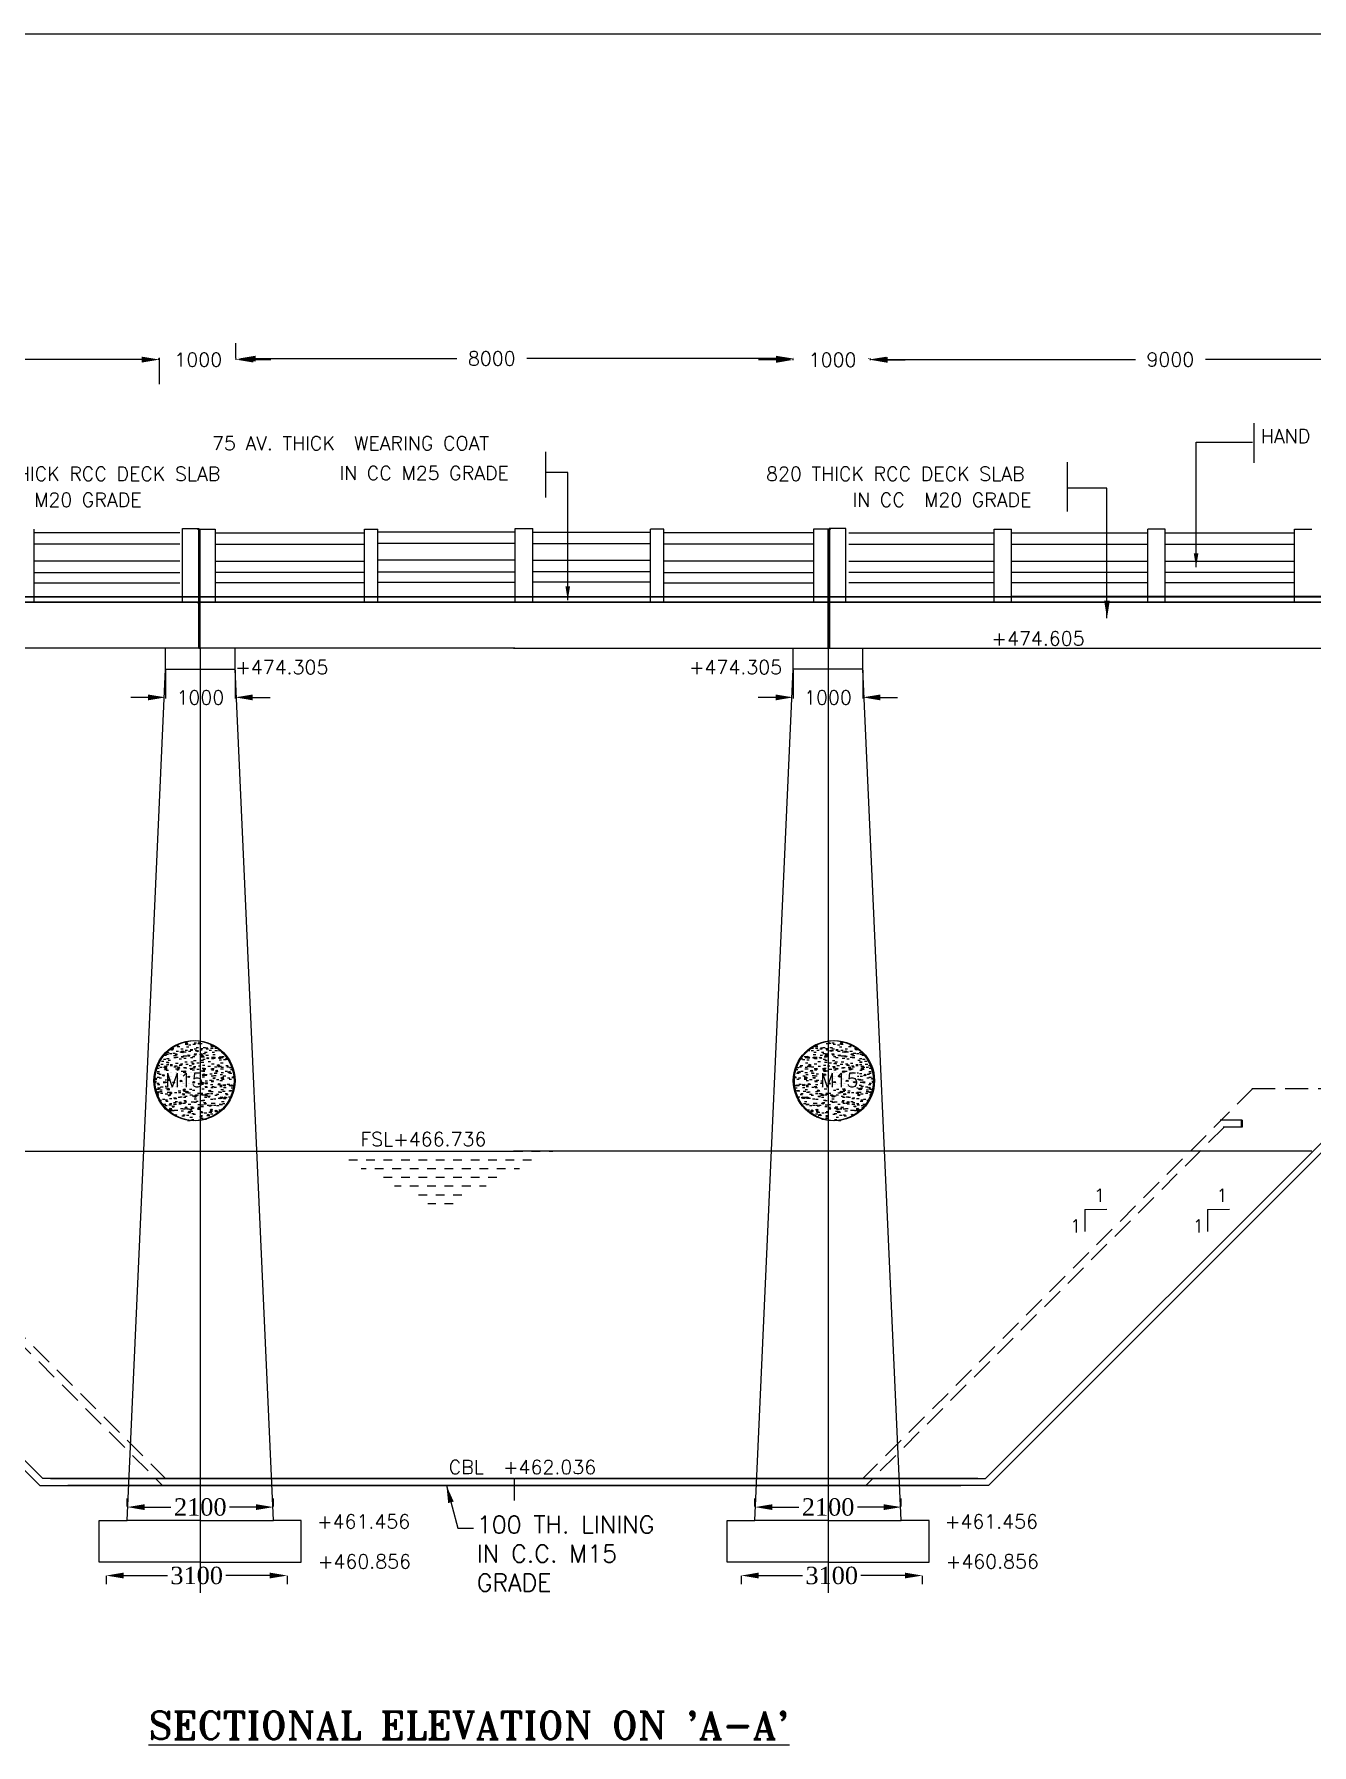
# Model space of a CAD drawing. Header units: millimetres. Extents: x 396 to 1487, y 1636 to 2989.
# Drawn here: x 753.3 to 936.8, y 1985.8 to 2231.4 of the extents above; entities that cross this region are included whole.
import ezdxf
from ezdxf.enums import TextEntityAlignment as Align

# ---------------------------------------------------------------- set-up
doc = ezdxf.new("R2010")
doc.units = ezdxf.units.MM
doc.linetypes.add('HIDDEN', pattern=[9.525, 6.35, -3.175])
doc.styles.add('ROMANS', font='romans')
doc.styles.add('ROMANT', font='romant')
doc.styles.get("Standard").update_dxf_attribs({"font": 'times.ttf'})
doc.styles.add('TIMES NEW ROMAN', font='times.ttf')
doc.dimstyles.new('ISO-25', dxfattribs={"dimtxt": 2.5, "dimasz": 2.5, "dimexe": 1.25, "dimexo": 2, "dimtad": 0, "dimtih": 1, "dimtoh": 1, "dimlfac": 100, "dimtxsty": 'TIMES NEW ROMAN', "dimcen": 2.5, "dimadec": 0, "dimazin": 0, "dimtfac": 1, "dimtmove": 0, "dimatfit": 3, "dimfxl": 1, "dimarcsym": 0})
doc.dimstyles.get("Standard").update_dxf_attribs({"dimtxt": 2, "dimasz": 2.5, "dimexe": 0.18, "dimexo": 0.18, "dimgap": 1.5, "dimtad": 0, "dimtih": 1, "dimtoh": 1, "dimdec": 0, "dimlfac": 100, "dimzin": 0, "dimdsep": 46, "dimtxsty": 'ROMANS', "dimcen": 0.09, "dimadec": 0, "dimazin": 0, "dimtfac": 1, "dimtdec": 0, "dimtofl": 0, "dimtmove": 1, "dimatfit": 1, "dimfxl": 1, "dimtolj": 1, "dimtzin": 0, "dimarcsym": 0})
doc.dimstyles.new('STANDARD$0', dxfattribs={"dimscale": 88.888889, "dimtxt": 0.02, "dimasz": 0.02, "dimexe": 0.1, "dimexo": 0.1, "dimgap": 0.09, "dimtad": 2, "dimtih": 1, "dimtoh": 1, "dimdec": 0, "dimzin": 1, "dimdsep": 46, "dimtxsty": 'Standard', "dimcen": 0.09, "dimadec": 0, "dimazin": 0, "dimtfac": 1, "dimtdec": 4, "dimtofl": 0, "dimtmove": 0, "dimatfit": 3, "dimfxl": 1, "dimtolj": 1, "dimtzin": 1, "dimarcsym": 0})

# ---------------------------------------------------------------- blocks, each defined once
blk = doc.blocks.new('*D22')
at = {"color": 0, "lineweight": -2, "transparency": 16777216}
for p, q in [((772.19, 2140.07), (772.19, 2136)), ((782.19, 2140.07), (782.19, 2136)), ((769.69, 2136.18), (767.19, 2136.18)), ((784.69, 2136.18), (787.19, 2136.18))]:
    blk.add_line(p, q, dxfattribs=at)
at = {"color": 0, "transparency": 16777216}
for points in [[(769.69, 2136.59), (769.69, 2135.76), (772.19, 2136.18)], [(784.69, 2136.59), (784.69, 2135.76), (782.19, 2136.18)]]:
    blk.add_solid(points, dxfattribs=at)
at = {"layer": 'Defpoints', "color": 0, "transparency": 16777216}
for p in [(772.19, 2140.25), (782.19, 2140.25), (782.19, 2136.18)]:
    blk.add_point(p, dxfattribs=at)
at = {"color": 0, "transparency": 16777216, "insert": (777.19, 2136.18), "char_height": 2, "attachment_point": 5, "style": 'ROMANS'}
blk.add_mtext('\\A1;1000', dxfattribs=at)
blk = doc.blocks.new('*D23')
at = {"color": 0, "lineweight": -2, "transparency": 16777216}
for p, q in [((768.75, 2184.67), (766.25, 2184.67)), ((771.25, 2184.64), (771.25, 2184.85)), ((782.31, 2184.64), (782.31, 2184.85)), ((784.81, 2184.67), (787.31, 2184.67))]:
    blk.add_line(p, q, dxfattribs=at)
at = {"color": 0, "transparency": 16777216}
for points in [[(768.75, 2185.09), (768.75, 2184.26), (771.25, 2184.67)], [(784.81, 2185.09), (784.81, 2184.26), (782.31, 2184.67)]]:
    blk.add_solid(points, dxfattribs=at)
at = {"layer": 'Defpoints', "color": 0, "transparency": 16777216}
for p in [(771.25, 2184.46), (782.31, 2184.67), (782.31, 2184.46)]:
    blk.add_point(p, dxfattribs=at)
at = {"color": 0, "transparency": 16777216, "insert": (776.89, 2184.67), "char_height": 2, "attachment_point": 5, "style": 'ROMANS'}
blk.add_mtext('\\A1;1000', dxfattribs=at)
blk = doc.blocks.new('*D25')
at = {"color": 0, "lineweight": -2, "transparency": 16777216}
for p, q in [((763.66, 2010.03), (763.66, 2008.84)), ((766.16, 2010.09), (772.48, 2010.09)), ((787.16, 2010.09), (780.83, 2010.09)), ((789.66, 2010.03), (789.66, 2008.84))]:
    blk.add_line(p, q, dxfattribs=at)
at = {"color": 0, "transparency": 16777216}
for points in [[(766.16, 2010.51), (766.16, 2009.68), (763.66, 2010.09)], [(787.16, 2010.51), (787.16, 2009.68), (789.66, 2010.09)]]:
    blk.add_solid(points, dxfattribs=at)
at = {"layer": 'Defpoints', "color": 0, "transparency": 16777216}
for p in [(763.66, 2012.03), (789.66, 2012.03), (789.66, 2010.09)]:
    blk.add_point(p, dxfattribs=at)
at = {"color": 0, "transparency": 16777216, "insert": (776.66, 2010.09), "char_height": 2.5, "attachment_point": 5, "style": 'TIMES NEW ROMAN'}
blk.add_mtext('3100', dxfattribs=at)
blk = doc.blocks.new('*D24')
at = {"color": 0, "lineweight": -2, "transparency": 16777216}
for p, q in [((766.68, 2020.01), (766.68, 2021.17)), ((769.18, 2019.92), (772.97, 2019.92)), ((785.18, 2019.92), (781.39, 2019.92)), ((787.68, 2020.01), (787.68, 2021.17))]:
    blk.add_line(p, q, dxfattribs=at)
at = {"color": 0, "transparency": 16777216}
for points in [[(769.18, 2020.33), (769.18, 2019.5), (766.68, 2019.92)], [(785.18, 2020.33), (785.18, 2019.5), (787.68, 2019.92)]]:
    blk.add_solid(points, dxfattribs=at)
at = {"layer": 'Defpoints', "color": 0, "transparency": 16777216}
for p in [(766.68, 2019.92), (766.68, 2018.01), (787.68, 2018.01)]:
    blk.add_point(p, dxfattribs=at)
at = {"color": 0, "transparency": 16777216, "insert": (777.18, 2019.92), "char_height": 2.5, "attachment_point": 5, "style": 'TIMES NEW ROMAN'}
blk.add_mtext('2100', dxfattribs=at)
blk = doc.blocks.new('*D26')
at = {"color": 0, "lineweight": -2, "transparency": 16777216}
for p, q in [((678.66, 2184.53), (678.66, 2184.5)), ((681.16, 2184.68), (723.01, 2184.68)), ((768.83, 2184.68), (733.06, 2184.68)), ((771.33, 2184.82), (771.33, 2184.86))]:
    blk.add_line(p, q, dxfattribs=at)
at = {"color": 0, "transparency": 16777216}
for points in [[(681.16, 2185.09), (681.16, 2184.26), (678.66, 2184.68)], [(768.83, 2185.09), (768.83, 2184.26), (771.33, 2184.68)]]:
    blk.add_solid(points, dxfattribs=at)
at = {"layer": 'Defpoints', "color": 0, "transparency": 16777216}
for p in [(678.66, 2184.71), (678.66, 2184.68), (771.33, 2184.64)]:
    blk.add_point(p, dxfattribs=at)
at = {"color": 0, "transparency": 16777216, "insert": (728.03, 2184.68), "char_height": 2, "attachment_point": 5, "style": 'ROMANS'}
blk.add_mtext('\\A1;9000', dxfattribs=at)
blk = doc.blocks.new('*D108')
at = {"color": 0, "lineweight": -2, "transparency": 16777216}
for p, q in [((782.62, 2184.96), (782.62, 2185)), ((785.12, 2184.82), (814.01, 2184.82)), ((859.83, 2184.82), (824.06, 2184.82)), ((862.33, 2184.96), (862.33, 2185))]:
    blk.add_line(p, q, dxfattribs=at)
at = {"color": 0, "transparency": 16777216}
for points in [[(785.12, 2185.23), (785.12, 2184.4), (782.62, 2184.82)], [(859.83, 2185.23), (859.83, 2184.4), (862.33, 2184.82)]]:
    blk.add_solid(points, dxfattribs=at)
at = {"layer": 'Defpoints', "color": 0, "transparency": 16777216}
for p in [(782.62, 2184.82), (782.62, 2184.78), (862.33, 2184.78)]:
    blk.add_point(p, dxfattribs=at)
at = {"color": 0, "transparency": 16777216, "insert": (819.04, 2184.82), "char_height": 2, "attachment_point": 5, "style": 'ROMANS'}
blk.add_mtext('\\A1;8000', dxfattribs=at)
blk = doc.blocks.new('*D109')
at = {"color": 0, "lineweight": -2, "transparency": 16777216}
for p, q in [((862.31, 2140.07), (862.31, 2136)), ((872.31, 2140.07), (872.31, 2136)), ((859.81, 2136.18), (857.31, 2136.18)), ((874.81, 2136.18), (877.31, 2136.18))]:
    blk.add_line(p, q, dxfattribs=at)
at = {"color": 0, "transparency": 16777216}
for points in [[(859.81, 2136.59), (859.81, 2135.76), (862.31, 2136.18)], [(874.81, 2136.59), (874.81, 2135.76), (872.31, 2136.18)]]:
    blk.add_solid(points, dxfattribs=at)
at = {"layer": 'Defpoints', "color": 0, "transparency": 16777216}
for p in [(862.31, 2140.25), (872.31, 2140.25), (862.31, 2136.18)]:
    blk.add_point(p, dxfattribs=at)
at = {"color": 0, "transparency": 16777216, "insert": (867.31, 2136.18), "char_height": 2, "attachment_point": 5, "style": 'ROMANS'}
blk.add_mtext('\\A1;1000', dxfattribs=at)
blk = doc.blocks.new('*D110')
at = {"color": 0, "lineweight": -2, "transparency": 16777216}
for p, q in [((854.85, 2010.03), (854.85, 2008.84)), ((857.35, 2010.09), (863.67, 2010.09)), ((878.35, 2010.09), (872.03, 2010.09)), ((880.85, 2010.03), (880.85, 2008.84))]:
    blk.add_line(p, q, dxfattribs=at)
at = {"color": 0, "transparency": 16777216}
for points in [[(857.35, 2010.51), (857.35, 2009.68), (854.85, 2010.09)], [(878.35, 2010.51), (878.35, 2009.68), (880.85, 2010.09)]]:
    blk.add_solid(points, dxfattribs=at)
at = {"layer": 'Defpoints', "color": 0, "transparency": 16777216}
for p in [(854.85, 2012.03), (880.85, 2012.03), (854.85, 2010.09)]:
    blk.add_point(p, dxfattribs=at)
at = {"color": 0, "transparency": 16777216, "insert": (867.85, 2010.09), "char_height": 2.5, "attachment_point": 5, "style": 'TIMES NEW ROMAN'}
blk.add_mtext('3100', dxfattribs=at)
blk = doc.blocks.new('*D111')
at = {"color": 0, "lineweight": -2, "transparency": 16777216}
for p, q in [((856.83, 2020.01), (856.83, 2021.17)), ((859.33, 2019.92), (863.12, 2019.92)), ((875.33, 2019.92), (871.54, 2019.92)), ((877.83, 2020.01), (877.83, 2021.17))]:
    blk.add_line(p, q, dxfattribs=at)
at = {"color": 0, "transparency": 16777216}
for points in [[(859.33, 2020.33), (859.33, 2019.5), (856.83, 2019.92)], [(875.33, 2020.33), (875.33, 2019.5), (877.83, 2019.92)]]:
    blk.add_solid(points, dxfattribs=at)
at = {"layer": 'Defpoints', "color": 0, "transparency": 16777216}
for p in [(877.83, 2019.92), (856.83, 2018.01), (877.83, 2018.01)]:
    blk.add_point(p, dxfattribs=at)
at = {"color": 0, "transparency": 16777216, "insert": (867.33, 2019.92), "char_height": 2.5, "attachment_point": 5, "style": 'TIMES NEW ROMAN'}
blk.add_mtext('2100', dxfattribs=at)
blk = doc.blocks.new('*D112')
at = {"color": 0, "lineweight": -2, "transparency": 16777216}
for p, q in [((873.18, 2184.82), (873.18, 2184.86)), ((875.68, 2184.68), (911.45, 2184.68)), ((963.35, 2184.68), (921.5, 2184.68)), ((965.85, 2184.53), (965.85, 2184.5))]:
    blk.add_line(p, q, dxfattribs=at)
at = {"color": 0, "transparency": 16777216}
for points in [[(875.68, 2185.09), (875.68, 2184.26), (873.18, 2184.68)], [(963.35, 2185.09), (963.35, 2184.26), (965.85, 2184.68)]]:
    blk.add_solid(points, dxfattribs=at)
at = {"layer": 'Defpoints', "color": 0, "transparency": 16777216}
for p in [(873.18, 2184.64), (965.85, 2184.71), (965.85, 2184.68)]:
    blk.add_point(p, dxfattribs=at)
at = {"color": 0, "transparency": 16777216, "insert": (916.47, 2184.68), "char_height": 2, "attachment_point": 5, "style": 'ROMANS'}
blk.add_mtext('\\A1;9000', dxfattribs=at)
blk = doc.blocks.new('*D122')
at = {"color": 0, "lineweight": -2, "transparency": 16777216}
for p, q in [((859.83, 2184.64), (857.33, 2184.64)), ((862.33, 2184.6), (862.33, 2184.82)), ((873.4, 2184.6), (873.4, 2184.82)), ((875.9, 2184.64), (878.4, 2184.64))]:
    blk.add_line(p, q, dxfattribs=at)
at = {"color": 0, "transparency": 16777216}
for points in [[(859.83, 2185.05), (859.83, 2184.22), (862.33, 2184.64)], [(875.9, 2185.05), (875.9, 2184.22), (873.4, 2184.64)]]:
    blk.add_solid(points, dxfattribs=at)
at = {"layer": 'Defpoints', "color": 0, "transparency": 16777216}
for p in [(862.33, 2184.42), (873.4, 2184.64), (873.4, 2184.42)]:
    blk.add_point(p, dxfattribs=at)
at = {"color": 0, "transparency": 16777216, "insert": (867.97, 2184.64), "char_height": 2, "attachment_point": 5, "style": 'ROMANS'}
blk.add_mtext('\\A1;1000', dxfattribs=at)

msp = doc.modelspace()

# ---------------------------------------------------------------- hatches: boundary and pattern name
h = msp.add_hatch()
h.set_pattern_fill('AR-CONC', color=256, scale=0.01, style=0)
h.set_pattern_definition([(50, (59.957, 171.71), (1.8218467, -0.1593909), [0.1905, -2.0955]), (355, (59.957, 171.71), (-0.3524283, 1.9105664), [0.1524, -1.6764]), (100.451, (60.1088, 171.6967), (1.469425, 1.7511669), [0.1619, -1.7809]), (46.1842, (59.957, 172.218), (2.7107904, -0.4204233), [0.28575, -3.14325]), (96.6356, (60.183, 172.183), (2.3740423, 2.4742556), [0.24285, -2.67135]), (351.184, (59.957, 172.218), (2.374046, 2.474251), [0.2286, -2.5146]), (21, (60.211, 172.091), (1.5161488, -1.0226552), [0.1905, -2.0955]), (326, (60.211, 172.091), (0.6180203, 1.8418797), [0.1524, -1.6764]), (71.4514, (60.3374, 172.0057), (2.1341649, 0.8192286), [0.1619, -1.7809]), (37.5, (59.957, 171.70996), (0.03088603, 0.84555039), [0, -1.65608, 0, -1.7018, 0, -1.68275]), (7.5, (59.957, 171.71), (0.66819663, 1.00180575), [0, -0.97028, 0, -1.61798, 0, -0.64135]), (327.5, (59.3906, 171.70996), (1.35590595, -0.05728744), [0, -0.635, 0, -1.9812, 0, -2.6289]), (317.5, (59.1366, 171.71), (1.4812918, 0.2542649), [0, -0.8255, 0, -1.31572, 0, -1.8669])])
h.paths.add_polyline_path([(782.02064, 2081.14273, 1), (770.51682, 2081.14273, 1)])
h.paths.add_polyline_path([(772.01001, 2079.72208), (778.43858, 2079.72208), (778.43858, 2082.72208), (772.01001, 2082.72208)], flags=24)
h = msp.add_hatch()
h.set_pattern_fill('AR-CONC', color=256, scale=0.01, style=0)
h.set_pattern_definition([(50, (60.1124, 171.71), (1.8218467, -0.1593909), [0.1905, -2.0955]), (355, (60.1124, 171.71), (-0.3524283, 1.9105664), [0.1524, -1.6764]), (100.451, (60.2642, 171.6967), (1.469425, 1.7511669), [0.1619, -1.7809]), (46.1842, (60.1124, 172.218), (2.7107904, -0.4204233), [0.28575, -3.14325]), (96.6356, (60.3383, 172.183), (2.3740423, 2.4742556), [0.24285, -2.67135]), (351.184, (60.1124, 172.218), (2.374046, 2.474251), [0.2286, -2.5146]), (21, (60.3664, 172.091), (1.5161488, -1.0226552), [0.1905, -2.0955]), (326, (60.3664, 172.091), (0.6180203, 1.8418797), [0.1524, -1.6764]), (71.4514, (60.4927, 172.0057), (2.1341649, 0.8192286), [0.1619, -1.7809]), (37.5, (60.11235, 171.70996), (0.03088603, 0.84555039), [0, -1.65608, 0, -1.7018, 0, -1.68275]), (7.5, (60.11235, 171.71), (0.66819663, 1.00180575), [0, -0.97028, 0, -1.61798, 0, -0.64135]), (327.5, (59.54593, 171.70996), (1.35590595, -0.05728744), [0, -0.635, 0, -1.9812, 0, -2.6289]), (317.5, (59.2919, 171.71), (1.4812918, 0.2542649), [0, -0.8255, 0, -1.31572, 0, -1.8669])])
h.paths.add_polyline_path([(782.17598, 2081.14273, 1), (770.67216, 2081.14273, 1)])
h = msp.add_hatch()
h.set_pattern_fill('AR-CONC', color=256, scale=0.01, style=0)
h.set_pattern_definition([(130, (1584.395, 171.71), (-1.8218467, -0.1593909), [0.1905, -2.0955]), (185, (1584.395, 171.71), (0.3524283, 1.9105664), [0.1524, -1.6764]), (79.549, (1584.2432, 171.6967), (-1.469425, 1.7511669), [0.1619, -1.7809]), (133.8158, (1584.395, 172.218), (-2.7107904, -0.4204233), [0.28575, -3.14325]), (83.3644, (1584.1692, 172.183), (-2.3740423, 2.4742556), [0.24285, -2.67135]), (188.816, (1584.395, 172.218), (-2.374046, 2.474251), [0.2286, -2.5146]), (159, (1584.141, 172.091), (-1.5161488, -1.0226552), [0.1905, -2.0955]), (214, (1584.141, 172.091), (-0.6180203, 1.8418797), [0.1524, -1.6764]), (108.5486, (1584.0147, 172.0057), (-2.1341649, 0.8192286), [0.1619, -1.7809]), (142.5, (1584.3951, 171.70996), (-0.03088603, 0.84555039), [0, -1.65608, 0, -1.7018, 0, -1.68275]), (172.5, (1584.3951, 171.71), (-0.66819663, 1.00180575), [0, -0.97028, 0, -1.61798, 0, -0.64135]), (212.5, (1584.9615, 171.70996), (-1.35590595, -0.05728744), [0, -0.635, 0, -1.9812, 0, -2.6289]), (222.5, (1585.2155, 171.71), (-1.4812918, 0.2542649), [0, -0.8255, 0, -1.31572, 0, -1.8669])])
h.paths.add_polyline_path([(873.83526, 2081.14273, 1), (862.33144, 2081.14273, 1)])
h = msp.add_hatch()
h.set_pattern_fill('AR-CONC', color=256, scale=0.01, style=0)
h.set_pattern_definition([(130, (1584.5504, 171.71), (-1.8218467, -0.1593909), [0.1905, -2.0955]), (185, (1584.5504, 171.71), (0.3524283, 1.9105664), [0.1524, -1.6764]), (79.549, (1584.3986, 171.6967), (-1.469425, 1.7511669), [0.1619, -1.7809]), (133.8158, (1584.5504, 172.218), (-2.7107904, -0.4204233), [0.28575, -3.14325]), (83.3644, (1584.3245, 172.183), (-2.3740423, 2.4742556), [0.24285, -2.67135]), (188.816, (1584.5504, 172.218), (-2.374046, 2.474251), [0.2286, -2.5146]), (159, (1584.2964, 172.091), (-1.5161488, -1.0226552), [0.1905, -2.0955]), (214, (1584.2964, 172.091), (-0.6180203, 1.8418797), [0.1524, -1.6764]), (108.5486, (1584.17, 172.0057), (-2.1341649, 0.8192286), [0.1619, -1.7809]), (142.5, (1584.5504, 171.70996), (-0.03088603, 0.84555039), [0, -1.65608, 0, -1.7018, 0, -1.68275]), (172.5, (1584.5504, 171.71), (-0.66819663, 1.00180575), [0, -0.97028, 0, -1.61798, 0, -0.64135]), (212.5, (1585.1168, 171.70996), (-1.35590595, -0.05728744), [0, -0.635, 0, -1.9812, 0, -2.6289]), (222.5, (1585.3708, 171.71), (-1.4812918, 0.2542649), [0, -0.8255, 0, -1.31572, 0, -1.8669])])
h.paths.add_polyline_path([(873.9906, 2081.14273, 1), (862.48678, 2081.14273, 1)])
h.paths.add_polyline_path([(866.06884, 2079.72208), (872.49742, 2079.72208), (872.49742, 2082.72208), (866.06884, 2082.72208)], flags=24)
h = msp.add_hatch()
h.set_pattern_fill('DASH', color=256, scale=10, style=0)
h.set_pattern_definition([(360, (-496.4963, 1814.777), (1.25, 1.25), [1.25, -1.25])])
h.paths.add_polyline_path([(828.38642, 2071.34531), (794.91825, 2071.34531), (811.65234, 2062.57331)])

# ---------------------------------------------------------------- linework, layer by layer
for p, q in [((1487.00045, 2231.39585), (396.35892, 2231.39585)), ((782.2953, 2184.88742), (782.2953, 2187.05282)), ((771.32729, 2181.13624), (771.32729, 2184.9175)), ((928.44163, 2175.53594), (928.44163, 2169.86315)), ((826.76092, 2171.45235), (826.76092, 2164.8731)), ((901.66513, 2169.97241), (901.66513, 2162.84489)), ((753.3311, 2149.86449), (753.3311, 2160.31449)), ((774.22327, 2159.80369), (753.3311, 2159.80369)), ((774.63255, 2160.43273), (777.03255, 2160.43273)), ((774.63255, 2149.98273), (774.63255, 2160.43273)), ((776.7953, 2160.31414), (779.2953, 2160.31414)), ((776.94661, 2149.82521), (776.94661, 2160.27521)), ((776.94661, 2143.20112), (776.94661, 2160.26441)), ((777.03255, 2160.21292), (777.03255, 2143.12882)), ((777.14661, 2143.20147), (777.14661, 2160.26441)), ((777.14661, 2149.81441), (777.14661, 2160.26441)), ((779.2953, 2160.31414), (779.2953, 2149.86414)), ((779.2953, 2159.80334), (800.77659, 2159.80334)), ((800.77659, 2160.31414), (802.68747, 2160.31414)), ((800.77659, 2149.98273), (800.77659, 2160.31414)), ((802.68747, 2149.86414), (802.68747, 2160.31414)), ((822.38854, 2159.92193), (802.68747, 2159.92193)), ((822.38854, 2160.43273), (824.93509, 2160.43273)), ((822.38854, 2149.86414), (822.38854, 2160.43273)), ((824.93509, 2149.98273), (824.93509, 2160.43273)), ((824.93509, 2159.92193), (841.81996, 2159.92193)), ((843.73083, 2160.31414), (841.81996, 2160.31414)), ((841.81996, 2149.86414), (841.81996, 2160.31414)), ((843.73083, 2149.98273), (843.73083, 2160.31414)), ((865.21213, 2159.80334), (843.73083, 2159.80334)), ((867.71213, 2160.31414), (865.21213, 2160.31414)), ((865.21213, 2160.31414), (865.21213, 2149.86414)), ((867.36081, 2143.20147), (867.36081, 2160.26441)), ((867.36081, 2149.81441), (867.36081, 2160.26441)), ((869.87487, 2160.43273), (867.47487, 2160.43273)), ((867.47487, 2160.21292), (867.47487, 2143.12882)), ((867.56081, 2149.82521), (867.56081, 2160.27521)), ((867.56081, 2143.20112), (867.56081, 2160.26441)), ((869.87487, 2149.98273), (869.87487, 2160.43273)), ((870.28415, 2159.80369), (891.17633, 2159.80369)), ((891.17633, 2160.31449), (893.67633, 2160.31449)), ((891.17633, 2149.86449), (891.17633, 2160.31449)), ((893.67633, 2149.86449), (893.67633, 2160.31449)), ((893.67633, 2159.80369), (913.23982, 2159.80369)), ((915.73982, 2160.31449), (913.23982, 2160.31449)), ((913.23982, 2149.86449), (913.23982, 2160.31449)), ((915.73982, 2149.86449), (915.73982, 2160.31449)), ((915.73982, 2159.80369), (934.28516, 2159.80369)), ((934.28516, 2160.31449), (936.78516, 2160.31449)), ((934.28516, 2149.86449), (934.28516, 2160.31449)), ((774.22327, 2158.15369), (753.3311, 2158.15369)), ((779.2953, 2158.15334), (800.77659, 2158.15334)), ((822.38854, 2158.27193), (802.68747, 2158.27193)), ((824.93509, 2158.27193), (841.81996, 2158.27193)), ((865.21213, 2158.15334), (843.73083, 2158.15334)), ((870.28415, 2158.15369), (891.17633, 2158.15369)), ((893.67633, 2158.15369), (913.23982, 2158.15369)), ((915.73982, 2158.15369), (934.28516, 2158.15369)), ((774.22327, 2155.75369), (753.3311, 2155.75369)), ((753.3311, 2154.10369), (774.22327, 2154.10369)), ((779.2953, 2155.75334), (800.77659, 2155.75334)), ((800.77659, 2154.10334), (779.2953, 2154.10334)), ((822.38854, 2155.87193), (802.68747, 2155.87193)), ((802.68747, 2154.22193), (822.38854, 2154.22193)), ((824.93509, 2155.87193), (841.81996, 2155.87193)), ((841.81996, 2154.22193), (824.93509, 2154.22193)), ((865.21213, 2155.75334), (843.73083, 2155.75334)), ((843.73083, 2154.10334), (865.21213, 2154.10334)), ((870.28415, 2155.75369), (891.17633, 2155.75369)), ((891.17633, 2154.10369), (870.28415, 2154.10369)), ((893.67633, 2155.75369), (913.23982, 2155.75369)), ((913.23982, 2154.10369), (893.67633, 2154.10369)), ((915.73982, 2155.75369), (934.28516, 2155.75369)), ((934.28516, 2154.10369), (915.73982, 2154.10369)), ((753.3311, 2152.60369), (774.22327, 2152.60369)), ((800.77659, 2152.60334), (779.2953, 2152.60334)), ((802.68747, 2152.72193), (822.38854, 2152.72193)), ((841.81996, 2152.72193), (824.93509, 2152.72193)), ((843.73083, 2152.60334), (865.21213, 2152.60334)), ((891.17633, 2152.60369), (870.28415, 2152.60369)), ((913.23982, 2152.60369), (893.67633, 2152.60369)), ((934.28516, 2152.60369), (915.73982, 2152.60369)), ((776.74661, 2149.81441), (776.94661, 2149.81441)), ((776.8323, 2149.82473), (776.94661, 2149.81441)), ((777.06092, 2149.82473), (776.94661, 2149.81441)), ((777.14661, 2149.81441), (776.94661, 2149.81441)), ((867.36081, 2149.81441), (867.56081, 2149.81441)), ((867.4465, 2149.82473), (867.56081, 2149.81441)), ((867.67512, 2149.82473), (867.56081, 2149.81441)), ((867.76081, 2149.81441), (867.56081, 2149.81441)), ((1028.85528, 2150.66161), (893.71158, 2150.66161)), ((772.17604, 2143.2475), (682.17604, 2143.2475)), ((772.17604, 2143.2475), (691.49442, 2143.24088)), ((822.33138, 2143.2475), (772.17604, 2143.2475)), ((772.19444, 2140.24592), (772.17604, 2143.2475)), ((777.17604, 2143.2475), (777.17604, 2007.59571)), ((782.19444, 2140.24592), (782.19444, 2143.2271)), ((822.17604, 2143.2475), (872.33138, 2143.2475)), ((862.31298, 2140.24592), (862.31298, 2143.2271)), ((867.33138, 2143.2475), (867.33138, 2007.59571)), ((872.31298, 2140.24592), (872.33138, 2143.2475)), ((872.33138, 2143.2475), (953.013, 2143.24088)), ((872.33138, 2143.2475), (962.33138, 2143.2475)), ((766.67604, 2017.9893), (772.19444, 2140.24592)), ((772.19444, 2140.24592), (782.19444, 2140.24592)), ((787.67604, 2017.9893), (782.19444, 2140.24592)), ((856.83138, 2017.9893), (862.31298, 2140.24592)), ((872.31298, 2140.24592), (862.31298, 2140.24592)), ((877.83138, 2017.9893), (872.31298, 2140.24592)), ((698.56627, 2080.02699), (754.57604, 2024.02699)), ((945.94115, 2080.02699), (889.93138, 2024.02699)), ((702.68643, 2074.49347), (754.16188, 2023.02699)), ((941.821, 2074.49347), (890.34554, 2023.02699)), ((707.72318, 2071.02699), (822.33138, 2071.02699)), ((755.83138, 2071.02699), (822.33138, 2071.02699)), ((936.78424, 2071.02699), (822.17604, 2071.02699)), ((888.67604, 2071.02699), (822.17604, 2071.02699)), ((782.15764, 2024.02699), (754.57604, 2024.02699)), ((755.67604, 2024.02699), (822.17604, 2024.02699)), ((755.67604, 2024.02699), (822.17604, 2024.02699)), ((822.25371, 2024.02699), (758.50371, 2024.02699)), ((782.15764, 2024.02699), (771.15764, 2024.02699)), ((822.25371, 2024.02699), (822.33138, 2024.02699)), ((822.25371, 2024.02699), (822.25371, 2020.86528)), ((822.25371, 2024.02699), (886.00371, 2024.02699)), ((888.83138, 2024.02699), (822.33138, 2024.02699)), ((888.83138, 2024.02699), (822.33138, 2024.02699)), ((862.34978, 2024.02699), (873.34978, 2024.02699)), ((862.34978, 2024.02699), (889.93138, 2024.02699)), ((754.16188, 2023.02699), (822.25371, 2023.02699)), ((755.31246, 2023.02699), (822.25371, 2023.02699)), ((822.25371, 2023.02699), (758.14012, 2023.02699)), ((822.25371, 2023.02699), (886.3673, 2023.02699)), ((889.19497, 2023.02699), (822.25371, 2023.02699)), ((890.34554, 2023.02699), (822.25371, 2023.02699)), ((762.67604, 2017.98604), (766.67604, 2017.9893)), ((762.67604, 2012.02699), (762.67604, 2017.98604)), ((777.17604, 2018.00657), (766.67604, 2018.00657)), ((777.17604, 2018.00657), (787.67604, 2018.00657)), ((791.67604, 2017.98604), (787.67604, 2017.9893)), ((791.67604, 2012.02699), (791.67604, 2017.98604)), ((852.83138, 2017.98604), (856.83138, 2017.9893)), ((852.83138, 2012.02699), (852.83138, 2017.98604)), ((852.83138, 2012.02699), (852.83138, 2017.98604)), ((867.33138, 2018.00657), (856.83138, 2018.00657)), ((867.33138, 2018.00657), (877.83138, 2018.00657)), ((881.83138, 2017.98604), (877.83138, 2017.9893)), ((881.83138, 2012.02699), (881.83138, 2017.98604)), ((766.67604, 2012.02699), (762.67604, 2012.02699)), ((777.17604, 2012.02699), (764.69444, 2012.02699)), ((777.17604, 2012.02699), (789.65764, 2012.02699)), ((787.67604, 2012.02699), (791.67604, 2012.02699)), ((856.83138, 2012.02699), (852.83138, 2012.02699)), ((867.33138, 2012.02699), (854.84978, 2012.02699)), ((867.33138, 2012.02699), (879.81298, 2012.02699)), ((877.83138, 2012.02699), (881.83138, 2012.02699))]:
    msp.add_line(p, q)
at = {"linetype": 'HIDDEN', "ltscale": 0.5}
for p, q in [((716.17604, 2080.02699), (772.18581, 2024.02699)), ((928.33138, 2080.02699), (872.32161, 2024.02699)), ((928.17604, 2080.02699), (958.17604, 2080.02699)), ((928.33138, 2080.02699), (958.33138, 2080.02699)), ((926.64173, 2075.49347), (923.64173, 2075.49347)), ((926.79707, 2075.49347), (923.79707, 2075.49347)), ((926.64173, 2075.49347), (926.64173, 2074.49347)), ((926.79707, 2075.49347), (926.79707, 2074.49347)), ((720.2962, 2074.49347), (771.77165, 2023.02699)), ((924.21123, 2074.49347), (872.73577, 2023.02699)), ((926.64173, 2074.49347), (924.05589, 2074.49347)), ((926.79707, 2074.49347), (924.21123, 2074.49347)), ((904.19973, 2062.64933), (908.77843, 2062.68499)), ((904.19973, 2062.64933), (904.19973, 2058.05047)), ((921.8095, 2062.64933), (926.3882, 2062.68499)), ((921.8095, 2062.64933), (921.8095, 2058.05047)), ((777.17604, 2018.00657), (769.59782, 2017.9941)), ((777.17604, 2018.00657), (784.75427, 2017.9941)), ((867.33138, 2018.00657), (859.75315, 2017.9941)), ((867.33138, 2018.00657), (874.90961, 2017.9941))]:
    msp.add_line(p, q, dxfattribs=at)
at = {"const_width": 0.2, "flags": 128}
for points in [[(671.17604, 2150.60158), (822.25371, 2150.60158)], [(671.17604, 2149.85158), (822.25371, 2149.85158)], [(822.17604, 2150.61414), (686.19442, 2150.61414)], [(822.17604, 2149.86414), (686.19442, 2149.86414)], [(776.74875, 2149.85158), (822.40905, 2149.85158)], [(822.33138, 2149.86414), (776.7953, 2149.86414)], [(867.75868, 2149.85158), (822.09837, 2149.85158)], [(822.17604, 2149.86414), (867.71213, 2149.86414)], [(973.33138, 2150.60158), (822.25371, 2150.60158)], [(973.33138, 2149.85158), (822.25371, 2149.85158)], [(822.33138, 2150.61414), (958.313, 2150.61414)], [(822.33138, 2149.86414), (958.313, 2149.86414)]]:
    msp.add_lwpolyline(points, dxfattribs=at)
at = {"flags": 128}
for points in [[(776.74875, 2150.60158, 0.2, 0.2, 0), (822.40905, 2150.60158, 0.2, 0.2, 0)], [(822.33138, 2150.61414, 0.2, 0.2, 0), (776.7953, 2150.61414, 0.2, 0.2, 0)], [(867.75868, 2150.60158, 0.2, 0.2, 0), (822.09837, 2150.60158, 0.2, 0.2, 0)], [(822.17604, 2150.61414, 0.2, 0.2, 0), (867.71213, 2150.61414, 0.2, 0.2, 0)]]:
    msp.add_lwpolyline(points, format="xyseb", dxfattribs=at)
for centre in [(776.26873, 2081.14273), (776.42407, 2081.14273), (868.08335, 2081.14273), (868.23869, 2081.14273)]:
    msp.add_circle(centre, 5.75191)

# ---------------------------------------------------------------- texts
at = {"style": 'ROMANS'}
for s, p in [('75 AV. THICK  WEARING COAT', (778.85776, 2171.65851)), ('HAND RAILING ', (929.45312, 2172.6666)), ('820 THICK RCC DECK SLAB ', (742.94006, 2167.28953)), ('IN CC M25 GRADE', (797.14348, 2167.39108)), ('820 THICK RCC DECK SLAB ', (858.4245, 2167.28953)), ('IN CC  M20 GRADE', (743.02826, 2163.53649)), ('IN CC  M20 GRADE', (870.81249, 2163.53649)), ('+474.605', (890.78839, 2143.62171)), ('+474.305', (782.19996, 2139.53476)), ('+474.305', (847.35508, 2139.53476)), ('M15 ', (772.12906, 2080.22208)), ('M15 ', (866.18789, 2080.22208)), ('FSL+466.736', (800.16891, 2071.74674)), ('CBL  +462.036', (812.84886, 2024.67309)), ('+461.456', (793.94471, 2016.86837)), ('+461.456', (884.10005, 2016.86837)), ('+460.856', (794.07037, 2011.09537)), ('+460.856', (884.22571, 2011.09537))]:
    msp.add_text(s, height=2, dxfattribs=at).set_placement(p)
at = {"linetype": 'HIDDEN', "ltscale": 0.5, "style": 'ROMANS'}
for p in [(905.49232, 2063.74762), (923.10209, 2063.74762), (902.07583, 2059.35701), (919.6856, 2059.35701)]:
    msp.add_text('1', height=1.875, dxfattribs=at).set_placement(p)
at = {"style": 'ROMANT'}
msp.add_text("%%uSECTIONAL ELEVATION ON 'A-A'", height=4, dxfattribs=at).set_placement((815.76319, 1986.59337), align=Align.CENTER)
at = {"insert": (816.88776, 2018.65441), "char_height": 2.5, "width": 200, "attachment_point": 1, "style": 'ROMANS'}
msp.add_mtext('100 TH. LINING \\PIN C.C. M15 \\PGRADE  ', dxfattribs=at)

# ---------------------------------------------------------------- dimensions: what is measured, and where the dimension line sits
for base, p1, p2, angle, text, picture, middle in [((678.66135, 2184.67709), (771.32789, 2184.64126), (678.66135, 2184.71335), 0, '9000', '*D26', (728.03245, 2184.67709)), ((782.62248, 2184.81545), (862.33311, 2184.77963), (782.62248, 2184.77963), 0, '8000', '*D108', (819.03767, 2184.81545)), ((965.84607, 2184.67709), (873.17953, 2184.64126), (965.84607, 2184.71335), 180, '9000', '*D112', (916.47497, 2184.67709))]:
    dim = msp.add_linear_dim(base=base, p1=p1, p2=p2, angle=angle, text=text, dimstyle='Standard')
    dim.commit()
    dim.dimension.update_dxf_attribs({"geometry": picture, "text_midpoint": middle, "dimtype": 160})
for base, p1, p2, picture, middle in [((782.31298, 2184.67171), (771.24623, 2184.46094), (782.31298, 2184.46094), '*D23', (776.88589, 2184.67171)), ((873.39987, 2184.63545), (862.33311, 2184.42468), (873.39987, 2184.42468), '*D122', (867.97278, 2184.63545))]:
    dim = msp.add_linear_dim(base=base, p1=p1, p2=p2, text='1000', dimstyle='Standard')
    dim.commit()
    dim.dimension.update_dxf_attribs({"geometry": picture, "text_midpoint": middle, "dimtype": 160})
dim = msp.add_linear_dim(base=(782.19444, 2136.17701), p1=(772.19444, 2140.24592), p2=(782.19444, 2140.24592), text='1000', dimstyle='STANDARD$0', override={"dimscale": 1, "dimtxt": 2, "dimasz": 2.5, "dimexe": 0.18, "dimexo": 0.18, "dimgap": 1.5, "dimtad": 0, "dimlfac": 100, "dimzin": 0, "dimtxsty": 'ROMANS', "dimtdec": 0, "dimtmove": 1, "dimatfit": 1, "dimtzin": 0})
dim.commit()
dim.dimension.update_dxf_attribs({"geometry": '*D22', "text_midpoint": (777.19444, 2136.17701)})
dim = msp.add_linear_dim(base=(862.31298, 2136.17701), p1=(872.31298, 2140.24592), p2=(862.31298, 2140.24592), angle=180, text='1000', dimstyle='STANDARD$0', override={"dimscale": 1, "dimtxt": 2, "dimasz": 2.5, "dimexe": 0.18, "dimexo": 0.18, "dimgap": 1.5, "dimtad": 0, "dimlfac": 100, "dimzin": 0, "dimtxsty": 'ROMANS', "dimtdec": 0, "dimtmove": 1, "dimatfit": 1, "dimtzin": 0})
dim.commit()
dim.dimension.update_dxf_attribs({"geometry": '*D109', "text_midpoint": (867.31298, 2136.17701)})
for base, p1, p2, angle, text, picture, middle in [((766.67682, 2019.9181), (787.67604, 2018.00657), (766.67682, 2018.00657), 180, '2100', '*D24', (777.17643, 2019.9181)), ((877.8306, 2019.9181), (856.83138, 2018.00657), (877.8306, 2018.00657), 0, '2100', '*D111', (867.33099, 2019.9181)), ((789.65764, 2010.09328), (763.65764, 2012.02699), (789.65764, 2012.02699), 0, '3100', '*D25', (776.65764, 2010.09328)), ((854.84978, 2010.09328), (880.84978, 2012.02699), (854.84978, 2012.02699), 180, '3100', '*D110', (867.84978, 2010.09328))]:
    dim = msp.add_linear_dim(base=base, p1=p1, p2=p2, angle=angle, text=text, dimstyle='ISO-25')
    dim.commit()
    dim.dimension.update_dxf_attribs({"geometry": picture, "text_midpoint": middle})

# ---------------------------------------------------------------- leaders
for points, dimstyle, override in [([(920.1708, 2154.85418), (920.1708, 2172.84454), (928.27278, 2172.84454)], 'Standard', {"dimasz": 2}), ([(829.94215, 2150.119), (829.94215, 2168.457), (826.76092, 2168.457)], 'Standard', {"dimasz": 2}), ([(907.37625, 2147.57169), (907.37625, 2166.20908), (901.66513, 2166.20908)], 'Standard', {"dimgap": 1.5, "dimtad": 0}), ([(812.52061, 2023.02699), (814.17248, 2016.879), (816.42161, 2016.879)], 'ISO-25', {"dimgap": 0.625, "dimtad": 0})]:
    msp.add_leader(points, dimstyle=dimstyle, override=override)

doc.saveas('drawing.dxf')
